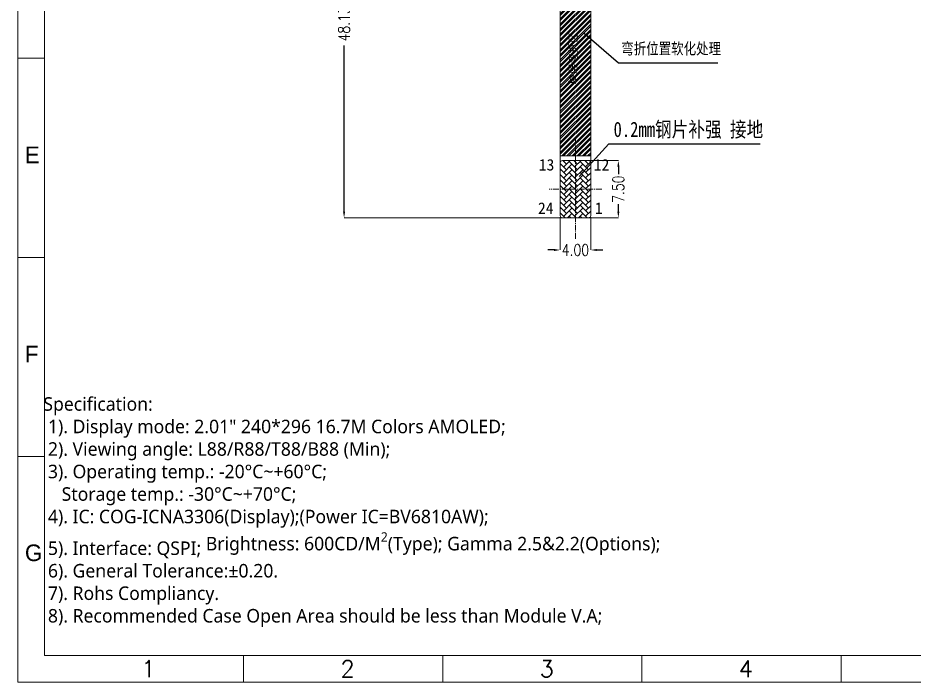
# Model space of a CAD drawing. Header units: millimetres. Extents: x 1167 to 2098, y -78 to 499.
# Drawn here: x 1829.7 to 1947.2, y 175.3 to 262.4 of the extents above; entities that cross this region are included whole.
import ezdxf

# ---------------------------------------------------------------- set-up
doc = ezdxf.new("R2010")
doc.units = ezdxf.units.MM
doc.linetypes.add('CENTER2', pattern=[1.125, 0.75, -0.125, 0.125, -0.125])
doc.layers.get('0').update_dxf_attribs({"lineweight": 5})
doc.layers.get('Defpoints').update_dxf_attribs({"lineweight": 5})
for name, color, linetype, lineweight in [('DIM', 3, 'Continuous', 5), ('FPC', 50, 'Continuous', 5), ('MFPC', 50, 'Continuous', 5), ('图框', 7, 'Continuous', 5), ('图框 @ 1', 7, 'Continuous', 5)]:
    doc.layers.add(name, color=color, linetype=linetype, lineweight=lineweight)
doc.styles.add('RD', font='ROMAND.shx', dxfattribs={"width": 0.8})
doc.styles.get("Standard").update_dxf_attribs({"font": 'txt', "bigfont": 'gbcbig.shx'})
doc.styles.add('宋体', font='')
doc.styles.add('汉字', font='')
doc.styles.add('黑体', font='simhei.ttf')
doc.styles.get('宋体').set_extended_font_data('SimSun')
doc.styles.get('汉字').set_extended_font_data('SimSun')
doc.dimstyles.new('DIM', dxfattribs={"dimtxt": 1.5, "dimasz": 0.8, "dimexe": 0, "dimexo": 0.5, "dimgap": 0.11, "dimtad": 0, "dimzin": 1, "dimdsep": 46, "dimtxsty": 'RD', "dimcen": 0, "dimclrd": 256, "dimclre": 256, "dimclrt": 256, "dimadec": 0, "dimazin": 0, "dimtm": 1e-09, "dimtfac": 1, "dimtofl": 0, "dimtmove": 0, "dimatfit": 3, "dimfxl": 1, "dimlwe": -1, "dimarcsym": 0})

# ---------------------------------------------------------------- blocks, each defined once
blk = doc.blocks.new('*D154')
at = {"layer": 'Defpoints', "color": 0, "lineweight": 5}
for p in [(1872.48, 284.29), (1902.89, 284.29), (1901.78, 236.16)]:
    blk.add_point(p, dxfattribs=at)
at = {"layer": 'DIM'}
for p, q in [((1902.39, 284.29), (1872.48, 284.29)), ((1901.28, 236.16), (1872.48, 236.16))]:
    blk.add_line(p, q, dxfattribs=at)
at = {"layer": 'DIM', "lineweight": -2}
for p, q in [((1872.48, 283.49), (1872.48, 268.17)), ((1872.48, 236.96), (1872.48, 258.75))]:
    blk.add_line(p, q, dxfattribs=at)
at = {"layer": 'DIM', "lineweight": 5}
for points in [[(1872.35, 283.49), (1872.62, 283.49), (1872.48, 284.29)], [(1872.35, 236.96), (1872.62, 236.96), (1872.48, 236.16)]]:
    blk.add_solid(points, dxfattribs=at)
at = {"layer": 'DIM', "lineweight": 5, "insert": (1872.48, 263.46), "char_height": 1.5, "attachment_point": 5, "rotation": 90, "style": 'RD'}
blk.add_mtext('48.13±0.5', dxfattribs=at)
blk = doc.blocks.new('*D161')
at = {"layer": 'Defpoints', "color": 0, "lineweight": 5}
for p in [(1904.03, 243.66), (1904.03, 236.16), (1908.45, 236.16)]:
    blk.add_point(p, dxfattribs=at)
at = {"layer": 'DIM'}
for p, q in [((1904.53, 243.66), (1908.45, 243.66)), ((1904.53, 236.16), (1908.45, 236.16))]:
    blk.add_line(p, q, dxfattribs=at)
at = {"layer": 'DIM', "lineweight": -2}
for p, q in [((1908.45, 242.86), (1908.45, 241.88)), ((1908.45, 236.96), (1908.45, 237.94))]:
    blk.add_line(p, q, dxfattribs=at)
at = {"layer": 'DIM', "lineweight": 5}
for points in [[(1908.31, 242.86), (1908.58, 242.86), (1908.45, 243.66)], [(1908.31, 236.96), (1908.58, 236.96), (1908.45, 236.16)]]:
    blk.add_solid(points, dxfattribs=at)
at = {"layer": 'DIM', "lineweight": 5, "insert": (1908.45, 239.91), "char_height": 1.5, "attachment_point": 5, "rotation": 90, "style": 'RD'}
blk.add_mtext('7.50', dxfattribs=at)
blk = doc.blocks.new('*D162')
at = {"layer": 'Defpoints', "color": 0, "lineweight": 5}
for p in [(1900.82, 236.76), (1904.82, 236.76), (1900.82, 231.94)]:
    blk.add_point(p, dxfattribs=at)
at = {"layer": 'DIM'}
for p, q in [((1900.82, 236.26), (1900.82, 231.94)), ((1904.82, 236.26), (1904.82, 231.94))]:
    blk.add_line(p, q, dxfattribs=at)
at = {"layer": 'DIM', "lineweight": -2}
for p, q in [((1900.02, 231.94), (1899.22, 231.94)), ((1905.62, 231.94), (1906.42, 231.94))]:
    blk.add_line(p, q, dxfattribs=at)
at = {"layer": 'DIM', "lineweight": 5}
for points in [[(1900.02, 232.07), (1900.02, 231.8), (1900.82, 231.94)], [(1905.62, 232.07), (1905.62, 231.8), (1904.82, 231.94)]]:
    blk.add_solid(points, dxfattribs=at)
at = {"layer": 'DIM', "lineweight": 5, "insert": (1902.82, 231.94), "char_height": 1.5, "attachment_point": 5, "style": 'RD'}
blk.add_mtext('4.00', dxfattribs=at)

msp = doc.modelspace()

# ---------------------------------------------------------------- hatches: boundary and pattern name
at = {"lineweight": 5}
h = msp.add_hatch(dxfattribs=at)
h.set_pattern_fill('ANSI32', color=252, scale=0.05)
h.set_pattern_definition([(45, (531.9697, 0), (-0.3367596, 0.3367596), []), (45, (532.19423, 0), (-0.3367596, 0.3367596), [])])
h.paths.add_polyline_path([(1904.8181, 268.6714), (1900.8181, 268.6714), (1900.8181, 244.2858), (1904.8181, 244.2858)])
at = {"layer": 'FPC', "lineweight": 5}
h = msp.add_hatch(dxfattribs=at)
h.set_pattern_fill('AR-HBONE', color=4, scale=0.005)
h.set_pattern_definition([(45, (531.9697, 0), (7e-17, 0.71842049), [1.524, -0.508]), (135, (532.32893, 0.3592), (7e-17, 0.71842049), [1.524, -0.508])])
edge = h.paths.add_edge_path()
edge.add_line((1904.8181, 236.458), (1904.8181, 243.358))
edge.add_arc((1904.5181, 243.358), 0.3, 0, 90)
edge.add_line((1904.5181, 243.658), (1901.1181, 243.658))
edge.add_arc((1901.1181, 243.358), 0.3, 90, 180)
edge.add_line((1900.8181, 243.358), (1900.8181, 236.458))
edge.add_arc((1901.1181, 236.458), 0.3, 180, 270)
edge.add_line((1901.1181, 236.158), (1904.5181, 236.158))
edge.add_arc((1904.5181, 236.458), 0.3, 270, 360)

# ---------------------------------------------------------------- linework, layer by layer
at = {"color": 252, "lineweight": 5, "elevation": 0}
msp.add_lwpolyline([(1904.8181, 268.6714), (1900.8181, 268.6714), (1900.8181, 244.2858), (1904.8181, 244.2858)], close=True, dxfattribs=at)
at = {"layer": 'FPC', "color": 1, "linetype": 'CENTER2', "lineweight": 5}
for points in [[(1902.8181, 233.3807), (1902.8181, 246.4353)], [(1906.2669, 239.908), (1899.3694, 239.908)]]:
    msp.add_lwpolyline(points, dxfattribs=at)
at = {"layer": 'FPC', "color": 4, "lineweight": 5}
msp.add_lwpolyline([(1904.8181, 236.458), (1904.8181, 243.358, 0.41421356), (1904.5181, 243.658), (1901.1181, 243.658, 0.41421356), (1900.8181, 243.358), (1900.8181, 236.458, 0.41421356), (1901.1181, 236.158), (1904.5181, 236.158, 0.41421356)], format="xyb", close=True, dxfattribs=at)
at = {"layer": 'MFPC', "lineweight": 5}
msp.add_lwpolyline([(1900.8181, 268.6714), (1900.8181, 236.458, 0.41421356), (1901.1181, 236.158), (1904.5181, 236.158, 0.41421356), (1904.8181, 236.458), (1904.8181, 268.6714, -0.41421356)], format="xyb", dxfattribs=at)
at = {"layer": '图框', "color": 7, "linetype": 'ByBlock', "lineweight": 5, "ltscale": 0.55}
for p, q in [((1833.1948, 178.7336), (1833.1948, 361.5574)), ((1829.7124, 257.0863), (1833.1948, 257.0863)), ((1829.7124, 230.9685), (1833.1948, 230.9685)), ((1829.7124, 204.8508), (1833.1948, 204.8508)), ((2094.334, 178.7336), (1833.1948, 178.7336)), ((1859.3087, 178.7336), (1859.3087, 175.2513)), ((1885.4226, 178.7336), (1885.4226, 175.2513)), ((1911.5365, 178.7336), (1911.5365, 175.2513)), ((1937.6505, 178.7336), (1937.6505, 175.2513))]:
    msp.add_line(p, q, dxfattribs=at)
msp.add_lwpolyline([(1829.7124, 365.0397), (2097.8164, 365.0397), (2097.8164, 175.2513), (1829.7124, 175.2513)], close=True, dxfattribs=at)

# ---------------------------------------------------------------- texts
at = {"layer": 'DIM', "color": 3, "insert": (1921.9189, 259.1093), "char_height": 1.5, "width": 24.670352, "attachment_point": 3, "style": '宋体'}
msp.add_mtext('{\\W0.8;\\C256;弯折位置软化处理}', dxfattribs=at)
at = {"layer": 'DIM', "lineweight": 5, "insert": (1927.4413, 248.7646), "char_height": 2, "width": 23.336738, "attachment_point": 3, "style": 'RD'}
msp.add_mtext('{\\fSimSun|b0|i0|c134|p2;0.2mm钢片补强 接地}', dxfattribs=at)
at = {"layer": 'DIM', "color": 1, "char_height": 1.5, "width": 16.150407, "attachment_point": 3, "line_spacing_factor": 0.9, "style": '宋体'}
for s, insert in [('\\A1;13', (1900.0508, 243.8626)), ('\\A1;12', (1907.2603, 243.8626)), ('\\A1;24', (1899.9497, 238.1747)), ('\\A1;1', (1906.3844, 238.1747))]:
    msp.add_mtext(s, dxfattribs=dict(at, insert=insert))
at = {"layer": '图框', "lineweight": 5, "insert": (1902.0226, 253.6594), "char_height": 1, "width": 13.247396, "attachment_point": 1, "rotation": 90, "style": '黑体'}
msp.add_mtext('\\pt0,7,10;单层弯折区', dxfattribs=at)
at = {"layer": '图框', "color": 7, "linetype": 'ByBlock', "lineweight": 5, "ltscale": 0.55, "width": 3.704892, "attachment_point": 7}
for s, insert, char_height in [('{\\f\uffd0ￂﾼﾚￃ\ufff7\ufff3w|b0|i0|c134|p54;E}', (1830.6308, 243.3184), 2.17648), ('{\\f\uffd0ￂﾼﾚￃ\ufff7\ufff3w|b0|i0|c134|p54;F}', (1830.6308, 217.2045), 2.17648), ('{\\f\uffd0ￂﾼﾚￃ\ufff7\ufff3w|b0|i0|c134|p54;G}', (1830.6308, 191.0906), 2.17648), ('1', (1845.8935, 175.9071), 2.1765), ('2', (1872.0074, 175.9071), 2.1765), ('3', (1898.1213, 175.9071), 2.1765), ('4', (1924.2352, 175.9071), 2.1765)]:
    msp.add_mtext(s, dxfattribs=dict(at, insert=insert, char_height=char_height))
at = {"layer": '图框 @ 1', "lineweight": 5, "insert": (1833.0473, 212.6225), "char_height": 1.7713771, "attachment_point": 1, "style": '汉字'}
msp.add_mtext('{\\fMicrosoft YaHei|b0|i0|c134|p34;\\C0;Specification:\\P 1). Display mode: 2.01" 240*296 16.7M Colors AMOLED;\\P 2). Viewing angle: L88/R88/T88/B88 (Min);\\P 3). Operating temp.: -20%%DC~+60%%DC; \\P    Storage temp.: -30%%DC~+70%%DC;\\P 4). IC: COG-ICNA3306(Display);(Power IC=BV6810AW);\\P 5). Interface: QSPI; \\A1;\\C255;Brightness: \\fMicrosoft YaHei|b0|i0|c0|p34;6\\fMicrosoft YaHei|b0|i0|c134|p34;00CD/M\\H0.7x;\\S2^ ;\\H1.429x;(Type); Gamma 2.5&2.2(Options);\\A0;\\C0;\\P 6). General Tolerance:%%P0.20.\\P 7). Rohs Compliancy.\\P 8). Recommended Case Open Area should be less than Module V.A;}', dxfattribs=at)

# ---------------------------------------------------------------- dimensions: what is measured, and where the dimension line sits
at = {"layer": 'DIM', "lineweight": 5}
dim = msp.add_linear_dim(base=(1872.4832, 284.2914), p1=(1901.7764, 236.158), p2=(1902.8934, 284.2914), angle=90, dimstyle='DIM', override={"dimtol": 1, "dimtp": 0.5, "dimtm": 0.5, "dimfxl": 0.8, "dimarcsym": 1}, dxfattribs=at)
dim.commit()
dim.dimension.update_dxf_attribs({"geometry": '*D154', "text_midpoint": (1872.4832, 263.4599), "dimtype": 160})
at = {"layer": 'DIM', "color": 3, "lineweight": 5}
dim = msp.add_linear_dim(base=(1908.447, 236.158), p1=(1904.0347, 243.658), p2=(1904.0347, 236.158), angle=90, dimstyle='DIM', dxfattribs=at)
dim.commit()
dim.dimension.update_dxf_attribs({"geometry": '*D161', "text_midpoint": (1908.447, 239.908)})
dim = msp.add_linear_dim(base=(1900.8181, 231.9377), p1=(1904.8181, 236.7636), p2=(1900.8181, 236.7636), dimstyle='DIM', dxfattribs=at)
dim.commit()
dim.dimension.update_dxf_attribs({"geometry": '*D162', "text_midpoint": (1902.8181, 231.9377)})

# ---------------------------------------------------------------- leaders
at = {"layer": 'DIM', "lineweight": 5}
msp.add_leader([(1903.9828, 260.366), (1908.4573, 256.5093), (1921.4971, 256.5093)], dimstyle='DIM', override={"dimgap": 0.11, "dimtad": 0}, dxfattribs=at)
at = {"layer": 'DIM', "color": 3, "lineweight": 5}
msp.add_leader([(1903.2928, 241.5899), (1907.2119, 245.8466), (1927.0259, 245.8466)], dimstyle='DIM', override={"dimgap": 0.11, "dimtad": 0}, dxfattribs=at)

doc.saveas('drawing.dxf')
